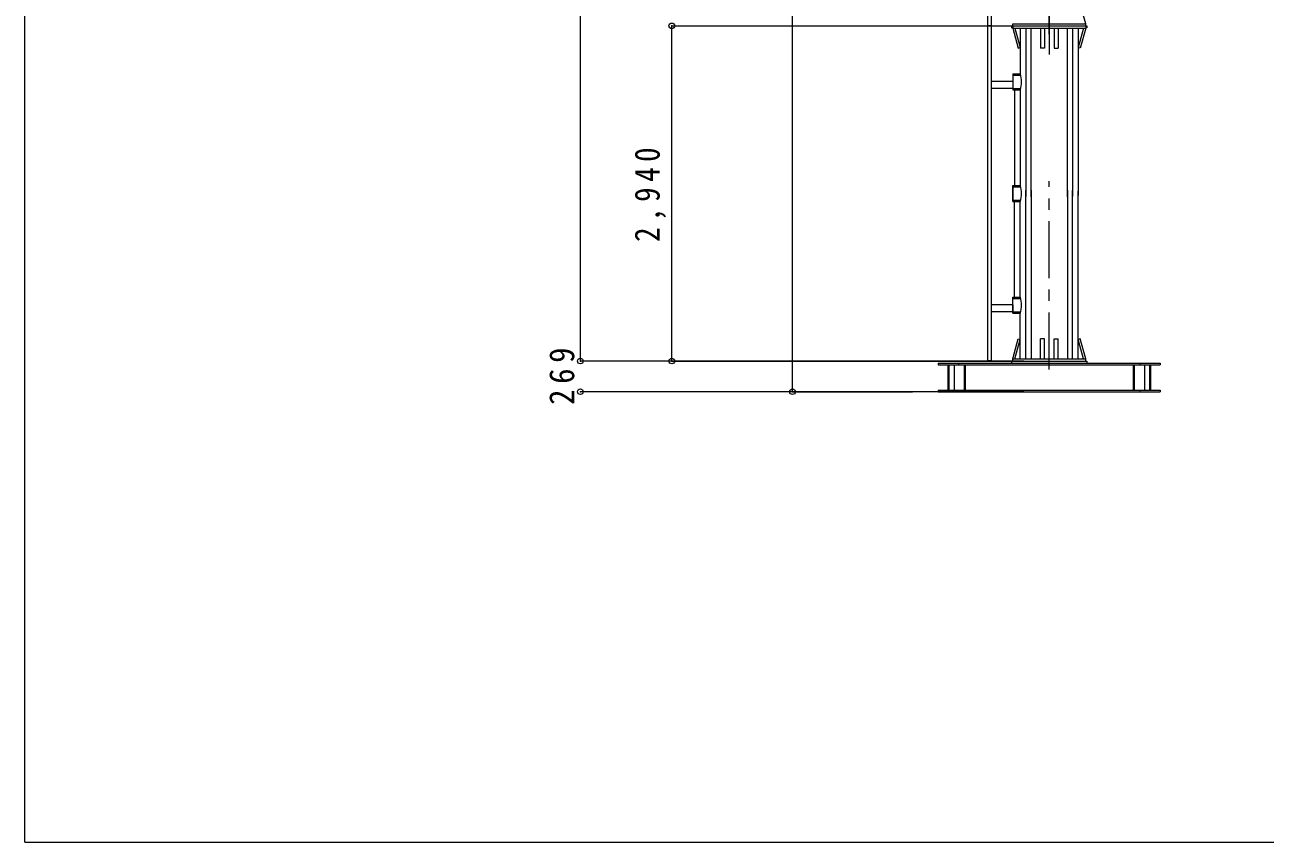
# Model space of a CAD drawing. Units: millimetres, scale not verified. Extents: x -20467 to 19946, y -204354 to 195646.
# Drawn here: x -20467 to -9591, y -14445 to -7274 of the extents above; entities that cross this region are included whole.
import ezdxf

# ---------------------------------------------------------------- set-up
doc = ezdxf.new("R2010")
doc.units = ezdxf.units.MM
doc.header["$LTSCALE"] = 100
doc.header["$PDMODE"] = 32
doc.header["$PDSIZE"] = 50
doc.linetypes.add('CHAIN1', pattern=[8, 5, -1, 1, -1])
doc.linetypes.add('DASHED1', pattern=[1.8, 1.2, -0.6])
for name, color, linetype, lineweight in [('0-0', 7, 'Continuous', 9), ('1-0', 4, 'Continuous', 9), ('1-2', 7, 'Continuous', 9)]:
    doc.layers.add(name, color=color, linetype=linetype, lineweight=lineweight)
doc.styles.add('ＭＳ ゴシック', font='')
doc.styles.get('ＭＳ ゴシック').set_extended_font_data('MS Gothic')

msp = doc.modelspace()

# ---------------------------------------------------------------- linework, layer by layer
at = {"layer": '0-0'}
for q in [(-20466.8, 13528.4), (19945.9, -14444.6)]:
    msp.add_line((-20466.8, -14444.6), q, dxfattribs=at)
at = {"layer": '1-0'}
for p, q in [((-15595.7, -10223.7), (-15595.7, 1536)), ((-13735.1, -10492.7), (-13735.1, -2030.7)), ((-14793.4, -10223.7), (-14793.4, -7283.7)), ((-14793.4, -7283.7), (-11484.3, -7283.7)), ((-11707.1, -10223.7), (-15595.7, -10223.7)), ((-14793.4, -10223.7), (-11484.3, -10223.7)), ((-11707.1, -10492.7), (-15595.7, -10492.7)), ((-13735.1, -10492.7), (-12684.3, -10492.7))]:
    msp.add_line(p, q, dxfattribs=at)
for p in [(-14793.4, -7283.7), (-15595.7, -10223.7), (-14793.4, -10223.7), (-15595.7, -10492.7), (-13735.1, -10492.7)]:
    msp.add_point(p, dxfattribs=at)
at = {"layer": '1-2'}
for p, q in [((-12026.2, -4343), (-12026.2, -7283)), ((-11992.2, -4343), (-11992.2, -7283)), ((-11992.2, -7283), (-12026.2, -7283)), ((-11992.2, -7283), (-12026.2, -7283)), ((-12026.2, -7283), (-12026.2, -10223)), ((-11992.2, -7283), (-12026.2, -7283)), ((-11992.2, -7283), (-12026.2, -7283)), ((-11992.2, -7283), (-12026.2, -7283)), ((-11992.2, -7283), (-12026.2, -7283)), ((-11992.2, -7283), (-12026.2, -7283)), ((-11992.2, -7283), (-11992.2, -10223)), ((-11814.3, -7283.7), (-11814.3, -7302.7)), ((-11804.8, -7283.7), (-11164.4, -7283.7)), ((-11804.3, -7283.7), (-11164.3, -7283.7)), ((-11804.3, -7283.7), (-11164.3, -7283.7)), ((-11804.3, -7283.7), (-11166.1, -7283.7)), ((-11804.3, -7283.7), (-11164.3, -7283.7)), ((-11784.6, -7303), (-11738.8, -7473)), ((-11738.3, -7303.1), (-11738.3, -7703.5)), ((-11689.3, -7302.1), (-11689.3, -8779)), ((-11643.1, -8782.3), (-11643.1, -7303.2)), ((-11561.8, -7305.2), (-11561.8, -7478.7)), ((-11406.8, -7305.2), (-11406.8, -7478.7)), ((-11325.5, -8782.3), (-11325.5, -7303.2)), ((-11279.3, -7302.1), (-11279.3, -8779)), ((-11230.3, -7303.2), (-11230.3, -8772.8)), ((-11184, -7303), (-11229.7, -7473)), ((-11803.3, -7703.8), (-11739.1, -7703.8)), ((-11803.2, -7771.6), (-11989.9, -7771.6)), ((-11803.2, -7771.6), (-11803.2, -7831.6)), ((-11803.2, -7831.6), (-11989.9, -7831.6)), ((-11788.3, -7842.6), (-11788.3, -8682.9)), ((-11738.3, -7842.6), (-11738.3, -8682.8)), ((-11803.3, -8683.8), (-11739.1, -8683.8)), ((-11689.3, -10205.3), (-11689.3, -8728.4)), ((-11643.1, -8725), (-11643.1, -10204.2)), ((-11325.5, -8725), (-11325.5, -10204.2)), ((-11279.3, -10205.3), (-11279.3, -8728.4)), ((-11230.3, -10204.2), (-11230.3, -8734.6)), ((-11803.3, -8823.6), (-11739.1, -8823.6)), ((-11788.3, -9664.8), (-11788.3, -8824.5)), ((-11738.3, -9664.2), (-11738.3, -8824.6)), ((-11803.2, -9731.6), (-11989.9, -9731.6)), ((-11803.2, -9731.6), (-11803.2, -9791.6)), ((-11803.2, -9791.6), (-11989.9, -9791.6)), ((-11803.3, -9803.6), (-11739.1, -9803.6)), ((-11738.3, -10204.4), (-11738.3, -9804.4)), ((-11784.6, -10204.4), (-11738.8, -10034.4)), ((-11561.8, -10202.2), (-11561.8, -10028.7)), ((-11406.8, -10202.2), (-11406.8, -10028.7)), ((-11184, -10204.4), (-11229.7, -10034.4)), ((-11992.2, -10223), (-12026.2, -10223)), ((-11992.2, -10223), (-12026.2, -10223)), ((-12456.7, -10242.7), (-12456.7, -10256.9)), ((-12456.7, -10256.7), (-10512, -10256.7)), ((-12372.8, -10256.5), (-12372.8, -10492.7)), ((-12363.8, -10261.4), (-12363.8, -10492.7)), ((-12318.3, -10261.4), (-12318.3, -10482.9)), ((-12279.9, -10242.1), (-12279.9, -10256.4)), ((-12230.3, -10256.5), (-12230.3, -10477.9)), ((-12221.3, -10256.5), (-12221.3, -10477.9)), ((-11814.3, -10223.7), (-11814.3, -10242.7)), ((-11804.3, -10223.7), (-11164.3, -10223.7)), ((-10748, -10261.4), (-10748, -10477.9)), ((-10739, -10261.4), (-10739, -10477.9)), ((-10689, -10243.2), (-10689, -10256.5)), ((-10650.3, -10256.5), (-10650.3, -10473)), ((-10605, -10257.5), (-10605, -10479.1)), ((-10596, -10257.5), (-10596, -10479.1)), ((-12456.7, -10478.6), (-12456.7, -10492.7)), ((-12456.7, -10492.7), (-10512, -10492.7)), ((-12279.9, -10478.6), (-12279.9, -10491.8)), ((-10689, -10478), (-10689, -10492.3))]:
    msp.add_line(p, q, dxfattribs=at)
at = {"layer": '1-2', "color": 4, "linetype": 'CHAIN1'}
for p, q in [((-11484.3, -7356.7), (-11484.3, -5704.7)), ((-11484.3, -10296.7), (-11484.3, -8644.7))]:
    msp.add_line(p, q, dxfattribs=at)
at = {"layer": '1-2', "color": 2, "linetype": 'CHAIN1'}
msp.add_line((-11484.3, -7035.9), (-11484.3, -7572.4), dxfattribs=at)
at = {"layer": '1-2', "linetype": 'DASHED1'}
for p, q in [((-11803.3, -7715.8), (-11739.1, -7715.8)), ((-11803.3, -7831.6), (-11740.5, -7831.6)), ((-11803.3, -8695.8), (-11739.1, -8695.8)), ((-11803.3, -8695.8), (-11740.5, -8695.8)), ((-11803.3, -8811.6), (-11740.5, -8811.6)), ((-11803.3, -8811.6), (-11739.1, -8811.6)), ((-11803.3, -9675.8), (-11740.5, -9675.8)), ((-11803.3, -9791.6), (-11739.1, -9791.6))]:
    msp.add_line(p, q, dxfattribs=at)
at = {"layer": '1-2'}
for points in [[(-11164.3, -7283.7), (-11164.3, -7264.5), (-11211.6, -7088.8), (-11229.8, -7093.7)], [(-11814.3, -7283.7), (-11154.3, -7283.7), (-11154.3, -7301.7)], [(-11804.3, -7283.7), (-11804.3, -7264.7), (-11164.3, -7264.7)], [(-11804.3, -7283.7), (-11804.3, -7302.7), (-11164.3, -7302.7)], [(-11164.3, -7283.7), (-11164.3, -7302.9), (-11211.6, -7478.6), (-11229.8, -7473.7)], [(-11804.3, -7302.9), (-11756.9, -7478.6), (-11738.7, -7473.7)], [(-11526.8, -7305.2), (-11526.8, -7478.7), (-11561.8, -7478.7)], [(-11441.8, -7305.2), (-11441.8, -7478.7), (-11406.8, -7478.7)], [(-11803.3, -7703.8), (-11803.3, -7843.6), (-11740.5, -7843.6)], [(-11803.3, -8683.8), (-11803.3, -8823.6), (-11740.5, -8823.6)], [(-11803.3, -8823.6), (-11803.3, -8683.8), (-11740.5, -8683.8)], [(-11803.3, -9803.6), (-11803.3, -9663.8), (-11740.5, -9663.8)], [(-11804.3, -10204.5), (-11756.9, -10028.8), (-11738.7, -10033.7)], [(-11526.8, -10202.2), (-11526.8, -10028.7), (-11561.8, -10028.7)], [(-11441.8, -10202.2), (-11441.8, -10028.7), (-11406.8, -10028.7)], [(-11164.3, -10223.7), (-11164.3, -10204.5), (-11211.6, -10028.8), (-11229.8, -10033.7)], [(-11804.3, -10223.7), (-11804.3, -10204.7), (-11164.3, -10204.7)], [(-12456.7, -10242.7), (-10512, -10242.7), (-10512, -10256.7)], [(-11814.3, -10223.7), (-11154.3, -10223.7), (-11154.3, -10241.7)], [(-12456.7, -10478.7), (-10512, -10478.7), (-10512, -10492.7)]]:
    msp.add_lwpolyline(points, dxfattribs=at)
for centre, start, end in [((-11981.7, -7773.6), 343.91214, 15.75348), ((-11981.7, -8753.8), 344.24651, 16.08784), ((-11981.7, -8753.6), 343.91214, 15.75348), ((-11981.7, -9733.8), 344.24651, 16.08784)]:
    msp.add_arc(centre, 254, start, end, dxfattribs=at)

# ---------------------------------------------------------------- texts
at = {"layer": '1-0', "color": 7, "char_height": 219.9, "attachment_point": 7, "rotation": 90, "style": 'ＭＳ ゴシック'}
for s, insert in [('\\T1.38;\\W0.85;2,940', (-14843.4, -9178.7)), ('\\T1.37;\\W0.9;269', (-15645.7, -10608.2))]:
    msp.add_mtext(s, dxfattribs=dict(at, insert=insert))

doc.saveas('drawing.dxf')
